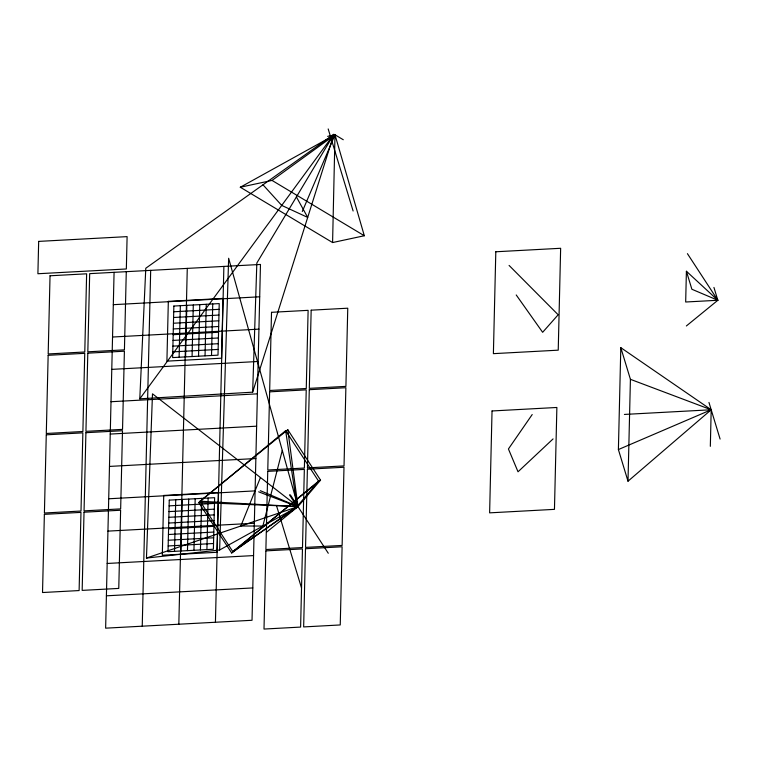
<?xml version="1.0" encoding="UTF-8"?>
<svg xmlns="http://www.w3.org/2000/svg" width="758" height="758" viewBox="0 0 758 758"><rect width="100%" height="100%" fill="white"/><g stroke="black" fill="none" stroke-linecap="round" stroke-linejoin="round"><path stroke-width="1.14" d="M332.582 242.551L240.295 187.235L334.998 134.782L364.323 235.747L332.582 242.551L334.998 134.782L327.646 136.364M114.079 272.33L105.637 628.164L252.026 620.281L260.468 264.447L89.681 273.647L87.824 351.816L124.426 349.845L126.283 271.677M142.239 626.193L150.681 270.36M174.511 551.341L175.733 499.787M179.115 357.245L180.338 305.692M178.831 624.222L187.273 268.389M180.991 550.99L182.214 499.437M185.596 356.904L186.819 305.341M187.472 550.64L188.695 499.086M192.077 356.554L193.299 304.991M193.953 550.289L195.176 498.736M198.558 356.203L199.78 304.65M200.434 549.948L201.656 498.385M205.039 355.853L206.261 304.299M206.915 549.597L208.137 498.034M211.52 355.502L212.742 303.949M215.433 622.252L223.875 266.418M620.811 347.666L630.419 379.322L711.193 409.765L628.003 481.207L618.395 449.551L620.811 347.666L711.193 409.765L710.331 446.329M628.003 481.207L630.419 379.322M686.36 325.968L717.835 300.272L686.407 271.25L685.677 302.006L717.835 300.272L713.932 287.424M287.794 429.729L297.97 506.6L232.801 551.616L200.074 501.218L287.794 429.729L320.53 480.117L297.97 506.6L152.491 393.828L146.455 558.068L219.631 549.986L228.651 258.26L297.97 506.6L266.484 532.249M252.66 392.17L256.839 263.007L333.861 134.346L145.792 268.237L139.794 398.831L252.66 392.17L333.861 134.346L139.794 398.831M282.279 450.404L262.855 526.043L240.836 526.005L260.449 477.512M302.309 211.491L334.998 134.782L343.279 139.747M532.201 414.541L508.429 448.963L518.027 471.789L553.065 438.92M289.281 512.948L297.079 506.505L318.568 481.131L285.643 430.677L198.729 502.526L231.654 552.97L297.079 506.505L285.643 430.677M231.654 552.97L318.568 481.131M232.801 551.616L320.53 480.117M240.295 187.235L272.037 180.423L334.998 134.782M219.631 549.986L297.97 506.6L260.297 490.672M618.395 449.551L711.193 409.765L624.412 414.436M146.455 558.068L297.97 506.6L200.074 501.218M113.312 304.678L259.7 296.795M173.715 311.775L219.081 309.33M173.582 317.498L218.948 315.053M173.449 323.23L218.816 320.786M173.307 328.953L218.674 326.509M112.544 337.026L258.933 329.143M173.175 334.685L218.541 332.241M173.042 340.408L218.408 337.973M172.9 346.141L218.266 343.696M172.767 351.873L218.133 349.429M111.777 369.373L258.165 361.49M111.009 401.721L257.398 393.838M110.242 434.069L256.63 426.185M109.474 466.416L255.863 458.533M108.707 498.773L255.095 490.881M169.11 505.861L214.476 503.416M168.977 511.593L214.343 509.149M168.844 517.316L214.211 514.871M168.702 523.048L214.069 520.604M107.939 531.121L254.328 523.238M168.57 528.771L213.936 526.336M168.437 534.504L213.803 532.059M168.295 540.236L213.661 537.792M168.162 545.959L213.529 543.514M107.172 563.469L253.56 555.586M106.404 595.816L252.793 587.933M198.729 502.526L297.079 506.505L289.461 494.822M258.649 491.828L297.079 506.505M272.037 180.423L364.323 235.747M509.082 265.423L558.163 314.778L542.643 332.298L516.217 294.957M262.988 184.8L281.72 205.409L307.701 217.413L296.397 196.928M687.421 253.655L717.835 300.272L691.874 289.253L686.407 271.25M290.39 494.927L328.28 553.255M708.967 402.441L720.1 439.071M328.186 128.945L353.114 210.999M276.604 505.946L301.532 588M38.667 241.395L37.9 273.742L126.34 268.976L127.107 236.629L38.667 241.395M44.371 514.35L42.524 592.529L79.116 590.558L80.973 512.38L44.371 514.35M46.266 434.827L44.409 513.005L81.002 511.034L82.859 432.856L46.266 434.827M48.152 355.303L46.295 433.481L82.887 431.51L84.744 353.332L48.152 355.303M50.037 275.779L48.18 353.958L84.782 351.987L86.63 273.809L50.037 275.779M84.024 512.209L82.167 590.387L118.769 588.416L120.617 510.238L84.024 512.209M85.91 432.695L84.053 510.864L120.655 508.893L122.502 430.724L85.91 432.695M87.795 353.171L85.938 431.34L122.54 429.369L124.397 351.2L87.795 353.171M163.728 495.448L162.307 555.226L216.977 552.288L218.399 492.501L163.728 495.448M168.333 301.362L166.912 361.14L221.582 358.193L223.004 298.415L168.333 301.362M169.252 500.128L168.03 551.691L213.386 549.247L214.618 497.693L169.252 500.128M173.857 306.043L172.635 357.596L218.001 355.151L219.223 303.598L173.857 306.043M265.859 550.886L264.002 629.055L300.604 627.084L302.461 548.915L265.859 550.886M267.745 471.362L265.887 549.531L302.489 547.56L304.346 469.392L267.745 471.362M269.63 391.839L267.782 470.007L304.375 468.037L306.232 389.868L269.63 391.839M271.516 312.315L269.668 390.484L306.26 388.513L308.118 310.344L271.516 312.315M305.502 548.745L303.655 626.923L340.247 624.952L342.104 546.774L305.502 548.745M307.397 469.221L305.54 547.399L342.133 545.428L343.99 467.25L307.397 469.221M309.283 389.697L307.426 467.875L344.028 465.905L345.875 387.726L309.283 389.697M311.168 310.174L309.311 388.352L345.913 386.381L347.761 308.203L311.168 310.174M492.037 410.969L489.621 512.853L554.458 509.357L556.874 407.472L492.037 410.969M495.808 251.77L493.392 353.654L558.229 350.168L560.645 248.283L495.808 251.77"/></g></svg>
